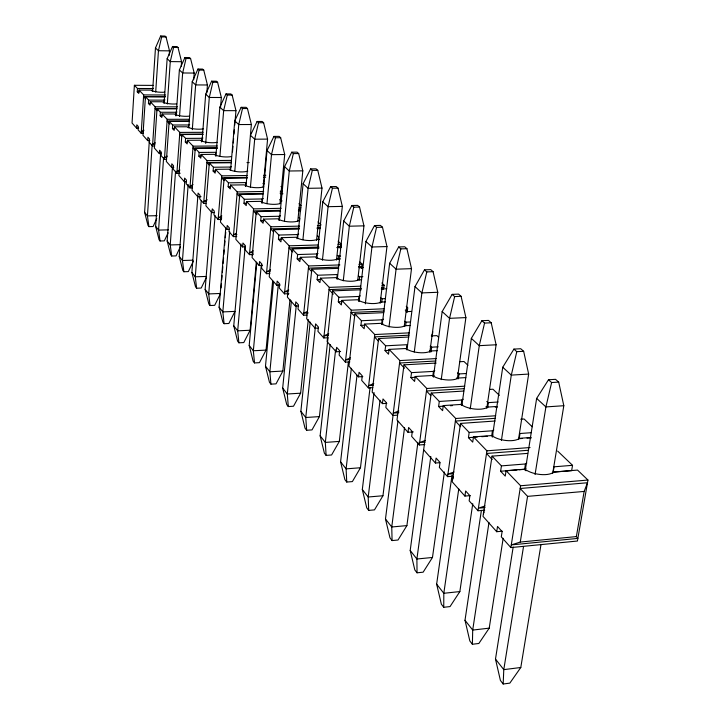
<?xml version="1.0" encoding="UTF-8"?>
<svg xmlns="http://www.w3.org/2000/svg" width="720" height="720" viewBox="0 0 720 720"><rect width="100%" height="100%" fill="white"/><g stroke="black" fill="none" stroke-linecap="round" stroke-linejoin="round"><path stroke-width="1.08" d="M472.752 503.748L459.855 591.57L450.027 606.591L443.745 607.284L443.817 593.289L458.766 488.907M503.163 538.281L489.213 628.155L478.845 643.482L472.383 644.256L472.707 630.072L488.979 522.54M541.026 544.374L520.794 667.494L509.832 683.136L503.172 684L503.784 669.636L523.512 546.597M153.207 85.401L134.388 85.293L132.048 123.048L136.584 128.133L138.69 128.124M164.754 92.169A9.45 2.349 4.4 0 1 150.669 90.108L138.987 90.054L138.771 93.411L137.259 91.827L137.475 88.488L134.388 85.293M136.584 128.133L136.791 124.83L138.294 126.504L138.087 129.816L141.201 133.308L143.442 133.299M141.201 133.308L143.667 94.914L138.987 90.054M165.24 96.822L145.449 96.759L142.956 135.279L147.699 140.598L149.85 140.58M176.607 103.896A9.657 2.457 4.5 0 1 162.18 101.772L150.255 101.745L150.03 105.165L148.446 103.509L148.671 100.098L145.449 96.759M147.699 140.598L147.924 137.223L149.499 138.978L149.274 142.353L152.541 146.016L154.764 145.998M152.208 90.783L152.361 88.56A9.423 2.349 4.4 0 1 153.432 88.317M156.762 218.619L153.117 226.53L148.923 226.629L147.978 225.414L144.612 212.301L149.409 139.644M152.586 91.575L155.466 47.979L160.668 36L165.024 36.072L166.041 36.963L169.515 50.868L169.209 55.35M152.19 144.468L147.429 215.892L148.923 226.629M155.691 92.016L158.454 50.724L161.676 36.891L160.668 36M152.541 146.016L155.16 106.83L150.255 101.745M177.228 108.774L157.023 108.756L154.377 148.068L159.345 153.639L161.541 153.621M189.027 116.172A9.882 2.583 4.6 0 1 174.24 113.976L162.063 113.985L161.82 117.477L160.164 115.74L160.398 112.266L157.023 108.756M159.345 153.639L159.579 150.21L161.235 152.046L160.992 155.493L164.421 159.327L166.626 159.3M163.692 102.69L163.863 100.143A9.639 2.457 4.5 0 1 164.961 99.882M168.093 232.839L164.331 240.876L160.047 240.993L159.066 239.724L155.637 226.341L160.704 152.586M164.079 103.419L167.148 58.716L172.521 46.503L176.967 46.566L178.029 47.493L181.566 61.713L181.242 66.195M163.611 157.554L158.58 230.094L160.047 240.993M167.328 103.995L170.271 61.587L173.574 47.439L172.521 46.503M164.421 159.327L167.202 119.313L162.063 113.985M189.252 121.293L169.146 121.338L166.338 161.478L171.549 167.319L173.79 167.292M203.4 128.826A10.116 2.709 4.7 0 1 186.876 126.774L174.438 126.819L174.186 130.383L172.44 128.565L172.692 125.01L169.146 121.338M171.549 167.319L171.801 163.809L173.529 165.735L173.277 169.254L176.868 173.277L180.171 173.241M175.662 115.731L175.914 112.266A9.864 2.574 4.6 0 1 177.021 111.987M180.504 246.51L176.058 255.888L171.684 256.023L170.658 254.691L167.166 241.02L172.431 167.229M176.112 115.803L179.379 69.966L184.932 57.51L189.477 57.564L190.584 58.536L194.193 73.071L193.689 79.803M175.563 171.243L170.244 244.944L171.684 256.023M179.514 116.523L182.655 72.972L186.039 58.482L184.932 57.51M176.868 173.277L179.829 132.408L174.438 126.819M203.013 134.433L181.881 134.532L178.884 175.536L184.356 181.674L186.462 181.638M217.089 142.326A10.359 2.844 4.8 0 1 200.142 140.211L187.425 140.292L187.155 143.928L185.328 142.029L185.598 138.393L181.881 134.532M184.356 181.674L184.626 178.083L186.444 180.108L186.174 183.708L189.945 187.929L192.195 187.893M188.343 127.629L188.541 124.965A10.089 2.709 4.7 0 1 189.666 124.677M193.383 261.099L188.334 271.602L183.87 271.746L182.79 270.36L179.235 256.392L184.806 181.386M188.802 127.656L192.213 81.765L197.955 69.048L202.59 69.093L203.76 70.119L207.432 84.987L206.829 92.799M188.172 184.455L182.466 260.505L183.87 271.746M192.294 129.654L195.651 84.924L199.116 70.074L197.955 69.048M189.945 187.929L193.095 146.169L187.425 140.292M217.44 148.23L195.246 148.392L192.06 190.305L197.811 196.749L201.033 196.686M231.471 156.51A10.62 2.988 4.9 0 1 214.083 154.332L201.087 154.449L200.799 158.175L198.873 156.168L199.161 152.451L195.246 148.392M201.51 141.921L201.789 138.303A10.341 2.844 4.8 0 1 202.932 137.997M206.415 277.38L201.195 288.063L196.632 288.234L195.507 286.776L191.889 272.493L198.09 193.086L200.007 195.21L199.719 198.882L203.688 203.328L205.929 203.283M202.059 140.967L205.686 94.149L211.635 81.171L216.369 81.207L217.593 82.278L221.337 97.506L220.527 107.568M201.231 200.592L195.273 276.813L196.632 288.234M205.704 143.424L209.295 97.47L212.85 82.251L211.635 81.171M203.688 203.328L207.045 160.632L201.087 154.449M231.462 162.738L209.313 162.981L205.911 205.83L211.959 212.607L214.164 212.562M247.779 171.081A10.89 3.15 5 0 1 237.906 171.756A10.89 3.15 5 0 1 228.753 169.191L215.451 169.353L215.145 173.16L213.129 171.045L213.435 167.247L209.313 162.981M215.496 155.088L215.721 152.316L199.161 152.451M205.155 289.395L208.71 293.922L220.581 293.463L214.686 305.334L210.033 305.532L208.845 303.993L205.155 289.395L211.464 211.14M215.883 156.357L219.843 107.163L226.008 93.915L230.859 93.933L232.146 95.067L235.962 110.664L234.738 125.154M211.959 212.607L212.265 208.863L214.272 211.095L213.966 214.857L218.142 219.537L221.508 219.456M215.091 215.703L208.71 293.922L210.033 305.532M219.915 156.474L223.65 110.655L227.286 95.049L226.008 93.915M218.142 219.537L221.733 175.86L215.451 169.353M247.365 178.011L224.118 178.335L220.491 222.165L226.872 229.311L229.113 229.257M263.745 186.786A11.178 3.321 5.2 0 1 253.656 187.524A11.178 3.321 5.2 0 1 244.206 184.842L230.598 185.049L230.274 188.955L228.141 186.723L228.465 182.835L224.118 178.335M230.13 169.893L230.364 167.049A10.863 3.15 5.1 0 1 231.543 166.698M219.096 307.143L222.84 311.904L234.972 311.391L228.861 323.487L224.1 323.694L222.858 322.092L219.096 307.143L225.756 227.952M230.625 169.947L234.756 120.87L241.146 107.334L246.105 107.334L247.464 108.531L251.352 124.515L246.042 185.742M221.058 287.892L221.427 283.437M221.706 280.089L222.084 275.634M222.363 272.286L222.831 266.715M223.119 263.376L223.587 257.796M223.866 254.457L224.244 249.993M224.613 245.538L224.991 241.074M225.27 237.735L225.738 232.164M232.488 151.902L232.965 146.331M233.244 142.992L233.613 138.528M233.991 134.073L234.369 129.609M226.872 229.311L227.187 225.477L229.311 227.835L228.987 231.678L233.388 236.619L236.745 236.529M229.662 231.606L222.84 311.904L224.1 323.694M234.774 171.387L238.752 124.551L242.496 108.531L241.146 107.334M233.388 236.619L237.222 191.925L230.598 185.049M262.989 194.121L239.742 194.535L235.863 239.391L242.586 246.924L244.71 246.87M280.593 203.355A11.484 3.51 5.4 0 1 270.279 204.174A11.484 3.51 5.4 0 1 260.514 201.357L246.582 201.618L246.231 205.614L243.972 203.265L244.323 199.287L239.742 194.535M245.457 186.453L245.799 182.574L228.465 182.835M256.338 262.071L250.11 330.246L243.774 342.567L238.905 342.81L237.591 341.109L233.757 325.818L240.93 244.008M242.586 246.924L242.937 243.009L245.169 245.493L244.818 249.435L249.471 254.637L252.828 254.538M245.196 246.15L237.69 330.831L238.905 342.81M250.434 187.101L254.682 139.194L258.525 122.733L257.103 121.473L250.461 135.306L254.682 139.194L267.579 139.113L263.187 187.182M249.471 254.637L253.575 208.881L246.582 201.618M280.629 211.122L256.239 211.635L252.09 257.571L259.191 265.536L262.458 265.428M261.711 202.923L262.071 198.954A11.457 3.51 5.4 0 1 263.277 198.558M272.655 280.818L266.049 350.109L259.47 362.664L254.493 362.934L253.107 361.143L249.201 345.474L256.788 262.575M298.395 220.86A11.808 3.708 5.6 0 1 287.847 221.76A11.808 3.708 5.6 0 1 277.749 218.808L263.466 219.132L263.088 223.227L260.712 220.734L261.081 216.657L256.239 211.635M262.224 203.202L267.039 150.552L273.942 136.404L279.144 136.377L280.656 137.709L284.706 154.53L280.017 203.706M259.191 265.536L259.56 261.522L261.927 264.15L261.558 268.182L266.472 273.69L269.838 273.573M261.288 264.96L253.35 350.757L254.493 362.934M266.958 203.679L271.503 154.647L275.454 137.736L273.942 136.404M266.472 273.69L270.873 226.809L263.466 219.132M299.25 229.086L273.69 229.734L269.235 276.795L276.759 285.219L280.107 285.093M278.874 220.32L279.261 216.252A11.781 3.708 5.6 0 1 280.494 215.829M289.998 299.466L282.861 371.061L276.03 383.859L270.927 384.156L269.469 382.266L265.482 366.21L273.582 281.484M279.45 220.176L284.562 166.662L291.753 152.19L297.081 152.145L298.683 153.558L302.814 170.829L297.801 221.166M319.41 239.328L317.232 239.391A12.15 3.924 5.8 0 1 306.441 240.381A12.15 3.924 5.8 0 1 295.983 237.276L281.34 237.672L280.935 241.866L278.415 239.229L278.82 235.053L273.69 229.734M276.759 285.219L277.155 281.106L279.657 283.896L279.261 288.027L284.463 293.859L288.873 293.688M278.28 284.778L269.865 371.781L270.927 384.156M284.427 221.193L289.278 171L293.346 153.603L291.753 152.19M284.463 293.859L289.188 245.808L281.34 237.672M318.942 248.112L292.176 248.904L287.397 297.144L295.371 306.081L298.557 305.946M297.036 238.725L297.459 234.558A12.123 3.924 5.8 0 1 298.701 234.099M308.286 319.617L300.627 393.192L293.508 406.233L288.288 406.566L286.749 404.577L282.681 388.107L291.393 300.987M297.639 238.446L303.111 183.717L310.617 168.912L316.08 168.84L317.772 170.334L321.993 188.082L316.53 240.48M299.511 221.346L299.808 218.304A11.781 3.708 5.6 0 0 298.71 217.638M340.542 258.921L337.203 259.029A12.51 4.167 6.1 0 1 326.16 260.118A12.51 4.167 6.1 0 1 315.315 256.851L300.294 257.319L299.862 261.621L297.189 258.831L297.621 254.547L292.176 248.904M295.371 306.081L295.794 301.86L298.458 304.821L298.026 309.051L303.552 315.243L306.864 315.099M296.244 305.685L287.307 394.002L288.288 406.566M302.913 239.733L308.115 188.316L312.3 170.406L310.617 168.912M303.552 315.243L308.628 265.959L300.294 257.319M338.688 268.335L311.796 269.244L306.657 318.726L315.126 328.221L318.402 328.068M316.287 258.228L316.737 253.953A12.492 4.167 6.1 0 1 317.997 253.467M318.276 239.787L318.6 236.664A12.123 3.924 5.8 0 0 317.448 235.962M327.951 338.337L319.419 416.601L312.003 429.903L306.648 430.272L305.019 428.166L300.87 411.264L310.194 322.137M316.845 258.624L322.785 201.807L330.624 186.642L336.222 186.552L338.031 188.136L342.333 206.397L336.483 260.064M361.647 279.765L358.407 279.882A12.906 4.428 6.4 0 1 347.103 281.088A12.906 4.428 6.4 0 1 335.844 277.641L320.427 278.19L319.959 282.609L317.115 279.639L317.583 275.238L311.796 269.244M315.126 328.221L315.585 323.892L318.411 327.042L317.943 331.38L323.82 337.959L328.266 337.743M315.216 328.266L305.766 417.501L306.648 430.272M322.425 260.226L328.095 206.685L332.415 188.226L330.624 186.642M323.82 337.959L329.283 287.379L320.427 278.19M361.368 289.764L332.658 290.88L327.123 341.667L336.141 351.765L340.614 351.531M338.157 259.326L338.508 256.122A12.492 4.167 6.1 0 0 337.302 255.384M348.39 362.115L339.327 441.414L331.587 454.977L326.106 455.391L324.378 453.159L320.139 435.798L330.147 344.547M337.347 278.892L343.692 221.022L351.882 205.488L357.633 205.371L359.55 207.054L363.951 225.846L357.696 280.575M340.164 248.346L341.406 244.305L338.157 241.2M385.407 301.887L380.961 302.076A13.32 4.707 6.7 0 1 369.387 303.399A13.32 4.707 6.7 0 1 357.678 299.754L341.847 300.402L341.343 304.938L338.319 301.779L338.814 297.261L332.658 290.88M335.601 349.92L325.332 442.413L326.106 455.391M343.269 280.818L349.335 226.206L353.79 207.171L351.882 205.488M336.141 351.765L336.627 347.328L339.633 350.667L339.138 355.122L345.393 362.133L349.866 361.89M345.393 362.133L351.288 310.194L341.847 300.402M383.796 312.651L354.888 313.92L348.912 366.084L358.524 376.848L362.817 376.596M359.271 280.062L359.64 276.786A12.879 4.428 6.4 0 0 358.38 276.003M361.683 268.551L362.187 264.177L359.928 262.017M358.452 300.942L358.965 296.451A13.302 4.707 6.7 0 1 360.261 295.875M370.053 387.72L360.468 467.748L352.377 481.59L346.752 482.049L344.916 479.673L340.587 461.835L351.342 368.352M359.019 301.572L365.931 241.47L374.517 225.549L380.43 225.405L382.473 227.205L386.964 246.555L380.169 303.246M410.418 325.476L405.009 325.728A13.77 5.022 7.1 0 1 393.147 327.195A13.77 5.022 7.1 0 1 380.961 323.334L364.689 324.09L364.14 328.743L360.909 325.377L361.449 320.733L354.888 313.92M357.012 375.219L346.104 468.864L346.752 482.049M365.328 303.858L371.952 247.005L376.551 227.349L374.517 225.549M358.524 376.848L359.055 372.294L362.259 375.858L361.719 380.43L368.397 387.909L372.816 387.648M368.397 387.909L374.769 334.539L364.689 324.09M381.69 302.346L382.122 298.755A13.302 4.707 6.7 0 0 380.79 297.918M383.112 289.296L384.264 285.291L381.87 282.996M408.879 337.023L378.612 338.526L372.159 392.13L382.419 403.632L386.838 403.344M383.472 319.176A13.752 5.022 7.1 0 0 382.158 319.788L381.6 324.405A13.734 5.049 7.1 0 1 382.914 323.784M393.03 415.602L382.95 495.756L374.481 509.886L368.703 510.39L366.741 507.861L362.322 489.519L374.04 392.562M382.248 324.576L389.655 263.277L398.673 246.96L404.739 246.78L406.926 248.697L411.516 268.65L404.235 326.538M437.373 350.64L430.704 350.991A14.256 5.364 7.5 0 1 418.536 352.611A14.256 5.364 7.5 0 1 405.837 348.516L389.088 349.389L388.503 354.186L385.047 350.577L385.632 345.807L378.612 338.526M380.034 400.32L368.199 496.998L368.703 510.39M389.007 326.97L396.081 269.19L400.833 248.877L398.673 246.96M382.419 403.632L382.995 398.943L386.424 402.759L385.839 407.466L392.976 415.458L397.44 415.161M392.976 415.458L399.879 360.576L389.088 349.389M407.196 312.255L407.763 307.755L406.251 306.306M405.612 325.863L406.08 322.164A13.752 5.022 7.1 0 0 404.676 321.282M436.203 363.051L403.992 364.842L397.008 419.976L407.988 432.288L413.316 431.91M406.323 349.461L406.926 344.709L385.632 345.807M417.924 442.269L406.899 525.6L398.016 540.018L392.085 540.576L389.997 537.885L385.479 519.003L397.917 421.146M406.962 349.974L415.008 286.587L424.485 269.847L430.731 269.622L433.071 271.674L437.76 292.275L429.831 352.269M404.523 427.779L391.752 526.986L392.085 540.576M465.813 377.595L458.208 378.045A14.778 5.733 8 0 1 445.725 379.836A14.778 5.733 8 0 1 432.459 375.489L415.224 376.497L414.585 381.42L410.886 377.559L411.516 372.645L403.992 364.842M414.279 351.99L421.884 292.914L426.807 271.899L424.485 269.847M407.988 432.288L408.618 427.473L412.29 431.559L411.66 436.392L419.31 444.969L424.836 444.564M432.216 336.222L432.81 331.713M431.154 350.973L431.658 347.175A14.238 5.364 7.6 0 0 430.173 346.23M419.31 444.969L426.798 388.494L415.224 376.497M434.781 370.665A14.76 5.733 8.1 0 0 433.44 371.385L432.783 376.272A14.742 5.769 8.1 0 1 434.124 375.543M444.393 471.96L432.477 557.469L423.144 572.184L417.042 572.805L414.819 569.925L410.202 550.485L431.217 393.075L463.77 391.041M433.395 377.127L442.17 311.562L452.16 294.372L458.586 294.111L461.097 296.307L465.894 317.592L457.38 378.666M430.803 456.507L416.898 559.008L417.042 572.805M441.234 379.62L449.55 318.339L454.653 296.577L452.16 294.372M496.674 406.485L487.728 407.079A15.354 6.147 8.6 0 1 474.912 409.068A15.354 6.147 8.6 0 1 461.034 404.424L443.286 405.585L442.593 410.661L438.606 406.503L439.299 401.454L431.217 393.075M439.812 462.681L435.42 463.023L436.095 458.064L440.046 462.456L439.353 467.433L447.579 476.649L453.168 476.199M457.47 372.915A14.76 5.733 8.1 0 1 459.036 373.932L458.352 378.819A14.742 5.769 8.1 0 0 456.786 377.802M447.579 476.649L455.733 418.491L443.286 405.585M463.23 399.213A15.327 6.147 8.7 0 0 461.88 399.996L461.169 405.027A15.318 6.183 8.7 0 1 462.519 404.244M443.745 607.284L441.36 604.197L436.644 584.154L452.025 475.164M461.916 405.099L471.339 338.373L481.887 320.715L488.511 320.409L491.202 322.776L496.107 344.781L486.801 408.15M495.081 421.011L460.485 423.423L452.223 481.851L464.913 496.08L470.232 495.621M470.214 408.96L479.268 345.663L484.569 323.091L481.887 320.715M530.469 437.517L519.498 438.327A15.975 6.606 9.3 0 1 506.34 440.532A15.975 6.606 9.3 0 1 491.787 435.564L473.481 436.896L472.725 442.134L468.441 437.652L469.188 432.441L460.485 423.423M464.913 496.08L465.651 490.977L469.899 495.702L469.152 500.823L478.017 510.759L484.686 510.156M486.747 401.553A15.327 6.147 8.7 0 1 488.403 402.633L487.665 407.664A15.318 6.183 8.7 0 0 486.009 406.575M478.017 510.759L486.909 450.819L473.481 436.896M493.83 429.921A15.957 6.606 9.3 0 0 492.462 430.776L491.688 435.96A15.939 6.642 9.4 0 1 493.056 435.105M472.383 644.256L469.827 640.944L465.003 620.262L481.383 510.399M492.309 437.157L502.74 367.236L513.909 349.101L520.74 348.732L523.647 351.288L528.66 374.076L518.499 439.533M527.616 453.384L492.039 456.138L483.021 516.366L496.719 531.72L502.209 531.198M501.399 440.514L511.299 375.111L516.798 351.666L513.909 349.101M496.719 531.72L497.52 526.455L502.11 531.567L501.291 536.85L510.867 547.578L577.422 541.026L587.952 480.051L577.53 470.079L553.77 472.032A16.659 7.11 10.1 0 1 540.252 474.489A16.659 7.11 10.1 0 1 524.97 469.17L506.079 470.7L505.251 476.1L500.616 471.258L501.435 465.885L492.039 456.138M510.867 547.578L520.596 485.757L506.079 470.7M526.824 463.032A16.641 7.119 10.1 0 0 525.456 463.968L524.61 469.314L526.077 470.799M503.172 684L500.409 680.436L495.486 659.07L513.171 547.047M525.258 470.511L536.643 398.412L548.496 379.764L555.543 379.332L558.693 382.095L563.814 405.72L552.699 473.382M520.281 542.052L527.562 496.368L520.173 488.493L587.493 482.751L584.145 491.436L576.369 536.589L577.872 538.398L511.29 544.914L520.281 542.052L576.369 536.589M535.059 474.543L545.904 406.917L551.628 382.536L548.496 379.764M572.544 465.318L571.644 470.637L553.185 472.158L554.067 466.812L572.544 465.318L557.631 451.062M483.408 513.774L484.191 511.893M452.583 479.331L453.447 477.324M431.595 335.997L432.504 334.035M406.575 311.895L407.475 310.023L405.261 310.113M361.062 268.065L361.944 266.328L358.596 266.445M287.604 295.056L288.504 293.355M252.261 255.582L253.287 253.737M220.653 220.266L221.634 218.538M143.982 130.23L141.309 131.652L143.55 131.643M155.394 142.875L152.658 144.324L154.881 144.306M167.355 156.132L164.538 157.59L166.743 157.572M179.901 170.028L176.994 171.513L179.199 171.486M193.068 184.626L190.08 186.12L192.33 186.084M207.261 199.791L203.832 201.483L206.073 201.438M221.841 215.937L218.304 217.647L221.661 217.575M236.295 233.379L233.55 234.684L236.907 234.594M253.431 250.911L249.651 252.666L253.008 252.558M270.576 269.892L266.661 271.665L270.027 271.548M288.729 289.989L284.67 291.78L287.973 291.654M307.377 311.553L303.768 313.11L308.187 312.921M328.743 333.81L324.054 335.772L328.5 335.556M350.523 357.903L345.645 359.892L350.118 359.649M373.752 383.607L368.667 385.605L373.095 385.344M398.844 410.976L393.273 413.091L398.853 412.722M425.457 440.397L419.634 442.53L425.16 442.125M454.032 472.005L447.93 474.147L453.519 473.688M485.046 505.944L478.395 508.176L485.073 507.582M520.794 667.494L503.784 669.636L495.486 659.07M489.213 628.155L472.707 630.072L465.003 620.262M459.855 591.57L443.817 593.289L436.644 584.154M432.477 557.469L416.898 559.008L410.202 550.485M406.899 525.6L391.752 526.986L385.479 519.003M527.562 496.368L584.145 491.436M520.596 485.757L587.952 480.051M382.95 495.756L368.199 496.998L362.322 489.519M501.435 465.885L525.456 463.968M500.616 471.258L516.978 469.935M519.156 469.755L524.61 469.314A16.623 7.155 10.2 0 1 525.987 468.378M528.534 450.243L486.513 453.474L492.183 459.513M360.468 467.748L346.104 468.864L340.587 461.835M486.909 450.819L530.055 447.534M468.441 437.652L477.297 437.013M481.725 436.689L487.26 436.284M522.549 438.444L519.192 438.696L519.993 433.512L531.198 432.693M527.022 438.12L531.504 437.787M339.327 441.414L325.332 442.413L320.139 435.798M469.188 432.441L492.462 430.776M520.749 419.229L524.097 418.995L532.233 426.771M455.733 418.491L495.72 415.755M495.342 418.311L455.373 421.065L460.656 426.699M495.27 407.16L497.439 407.016M563.814 405.72L545.904 406.917L536.643 398.412M488.403 402.633L498.195 401.994M438.606 406.503L443.979 406.152M450.423 405.729L452.574 405.594M319.419 416.601L305.766 417.501L300.87 411.264M439.299 401.454L461.88 399.996M426.798 388.494L464.796 386.163M551.628 382.536L558.693 382.095M464.445 388.638L426.465 390.987L430.83 395.64M489.591 389.43L492.957 389.223L499.383 395.361M528.66 374.076L511.299 375.111L502.74 367.236M300.627 393.192L287.307 394.002L282.681 388.107M459.036 373.932L466.425 373.5M410.886 377.559L415.26 377.298M411.516 372.645L433.44 371.385M399.879 360.576L436.365 358.578M436.041 360.99L399.573 363.006L404.469 368.226M282.861 371.061L269.865 371.781L265.482 366.21M459.531 361.746L463.968 361.503L467.955 365.31M516.798 351.666L523.647 351.288M431.658 347.175L438.228 346.824M385.047 350.577L389.529 350.343M496.107 344.781L479.268 345.663L471.339 338.373M431.307 335.907L436.914 335.628L438.507 337.158M266.049 350.109L253.35 350.757L249.201 345.474M374.769 334.539L409.374 332.856M409.077 335.196L374.49 336.897L378.279 340.947M406.08 322.164L410.337 321.975M250.11 330.246L237.69 330.831L233.757 325.818M360.909 325.377L364.176 325.224M484.569 323.091L491.202 322.776M361.449 320.733L382.158 319.788M465.894 317.592L449.55 318.339L442.17 311.562M351.288 310.194L384.507 308.763M384.228 311.04L351.027 312.489L354.69 316.395M406.035 311.67L411.597 311.427M454.653 296.577L461.097 296.307M338.319 301.779L342.792 301.59M437.76 292.275L421.884 292.914L415.008 286.587M338.814 297.261L358.965 296.451M382.122 298.755L385.461 298.62M329.283 287.379L360.702 286.182M382.023 285.372L384.264 285.291M361.566 288.36L329.049 289.611L333.297 294.138M381.753 287.586L384.003 287.496M381.24 288.99L386.766 288.774M317.115 279.639L320.382 279.522M411.516 268.65L396.081 269.19L389.655 263.277M205.839 276.444L195.273 276.813L191.889 272.493M317.583 275.238L337.203 274.545L336.717 278.928A12.87 4.455 6.4 0 1 337.995 278.397M426.807 271.899L433.071 271.674M359.64 276.786L362.889 276.669M308.628 265.959L339.867 264.924M358.839 264.285L362.187 264.177M338.517 267.12L308.403 268.137L311.832 271.782M358.857 267.642L363.339 267.498M192.807 260.181L182.466 260.505L179.235 256.392M338.508 256.122L340.614 256.059M297.189 258.831L300.555 258.723M336.789 247.59L341.244 247.455M386.964 246.555L371.952 247.005L365.931 241.47M400.833 248.877L406.926 248.697M297.621 254.547L316.737 253.953M180.279 244.665L170.244 244.944L167.166 241.02M289.188 245.808L318.069 244.971M338.067 244.395L341.406 244.305M318.96 247.05L288.981 247.923L292.779 251.973M337.842 246.501L341.172 246.402M278.82 235.053L297.459 234.558M278.415 239.229L281.7 239.139M270.873 226.809L299.655 226.107M317.367 225.666L320.688 225.585M168.408 229.851L158.58 230.094L155.637 226.341M363.951 225.846L349.335 226.206L343.692 221.022M299.448 228.159L270.675 228.879L273.618 232.011M317.16 227.718L320.481 227.628M317.034 228.636L320.364 228.555M376.551 227.349L382.473 227.205M260.712 220.734L263.916 220.662M279.891 210.339L253.395 210.897L256.968 214.704M298.665 209.943L300.87 209.898M298.368 210.744L300.582 210.69M157.059 215.685L147.429 215.892L144.612 212.301M261.081 216.657L279.261 216.252M243.972 203.265L246.195 203.22M342.333 206.397L328.095 206.685L322.785 201.807M253.575 208.881L281.187 208.305M298.863 207.945L301.068 207.9M353.79 207.171L359.55 207.054M244.323 199.287L262.071 198.954M321.993 188.082L308.115 188.316L303.111 183.717M332.415 188.226L338.031 188.136M237.222 191.925L263.7 191.475M280.242 191.196L282.447 191.151M263.52 193.428L237.06 193.896L239.832 196.848M280.053 193.14L282.258 193.104M280.701 193.815L282.915 193.77M228.141 186.723L230.301 186.687M221.733 175.86L247.104 175.518M263.637 175.293L265.842 175.266M246.933 177.435L221.58 177.786L224.271 180.666M263.466 177.201L265.671 177.174M213.435 167.247L230.364 167.049M213.129 171.045L215.244 171.018M312.3 170.406L317.772 170.334M302.814 170.829L289.278 171L284.562 166.662M207.045 160.632L231.327 160.38M231.174 162.252L206.901 162.513L209.196 164.961M246.969 162.576L249.183 162.549M293.346 153.603L298.683 153.558M284.706 154.53L271.503 154.647L267.039 150.552M198.873 156.168L201.078 156.15M185.328 142.029L187.488 142.011M193.095 146.169L217.422 145.989M217.278 147.825L192.96 148.005L195.192 150.39M202.977 134.1L179.703 134.208L181.881 136.53M275.454 137.736L280.656 137.709M185.598 138.393L201.789 138.303M172.44 128.565L174.555 128.556M179.829 132.408L203.121 132.309M167.202 119.313L189.468 119.277M189.333 121.032L167.076 121.077L169.911 124.092M257.103 121.473L262.179 121.464L263.61 122.724L267.579 139.113M258.525 122.733L263.61 122.724M251.352 124.515L238.752 124.551L234.756 120.87M172.692 125.01L188.541 124.965M235.962 110.664L223.65 110.655L219.843 107.163M160.398 112.266L175.914 112.266M160.164 115.74L162.378 115.74M148.446 103.509L150.615 103.518M155.16 106.83L177.534 106.857M242.496 108.531L247.464 108.531M176.301 108.567L155.043 108.558L157.113 110.763M227.286 95.049L232.146 95.067M143.667 94.914L165.591 94.995M165.474 96.678L143.559 96.606L145.584 98.757M221.337 97.506L209.295 97.47L205.686 94.149M148.671 100.098L163.863 100.143M137.475 88.488L152.361 88.56M137.259 91.827L139.392 91.836M212.85 82.251L217.593 82.278M207.432 84.987L195.651 84.924L192.213 81.765M199.116 70.074L203.76 70.119M194.193 73.071L182.655 72.972L179.379 69.966M186.039 58.482L190.584 58.536M181.566 61.713L170.271 61.587L167.148 58.716M173.574 47.439L178.029 47.493M169.515 50.868L158.454 50.724L155.466 47.979M161.676 36.891L166.041 36.963M280.962 186.516L282.564 188.037M298.935 203.697L301.113 205.776M317.97 221.904L321.03 224.829M423.63 449.811L435.42 463.023M262.935 183.366A11.151 3.321 5.2 0 1 264.231 183.924M279.657 199.737A11.457 3.51 5.4 0 1 282.051 200.943M429.552 350.973A14.22 5.391 7.6 0 1 431.028 351.918"/></g></svg>
